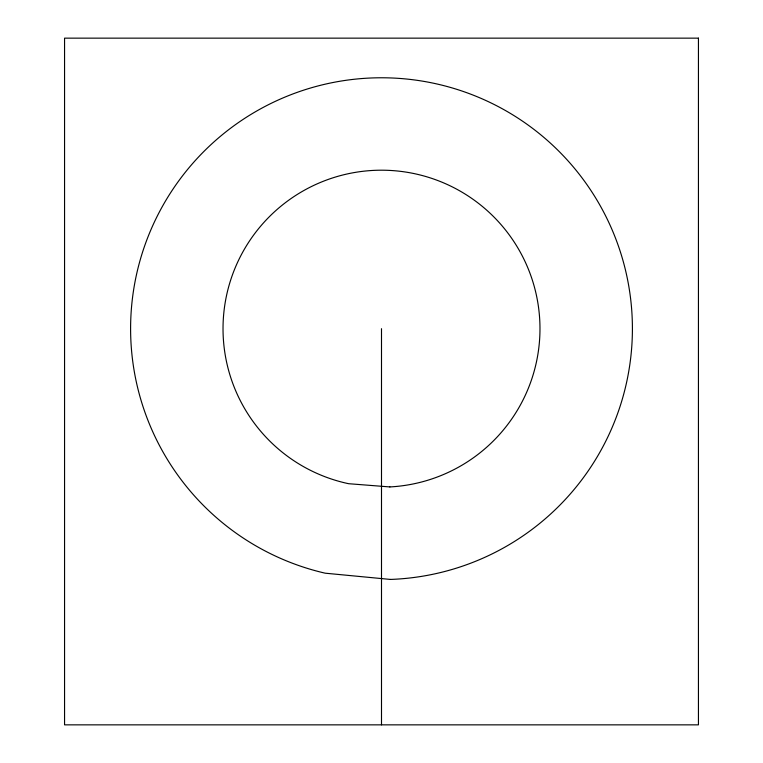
<?xml version="1.0" encoding="UTF-8"?>
<svg xmlns="http://www.w3.org/2000/svg" width="763" height="763" viewBox="0 0 763 763"><rect width="100%" height="100%" fill="white"/><g stroke="black" fill="none" stroke-linecap="round" stroke-linejoin="round"><path stroke-width="1.14" d="M381.5 328.681L381.5 724.85M698.441 38.15L64.559 38.15L64.559 724.85L698.441 724.85L698.441 38.15M389.883 486.928L348.643 483.704A158.466 158.466 0 0 1 254.88 233.383A158.466 158.466 0 0 1 521.377 254.193A158.466 158.466 0 0 1 389.883 486.928M390.437 579.432L325.229 573.194A250.913 250.913 0 0 1 183.673 174.346A250.913 250.913 0 0 1 604.983 214.613A250.913 250.913 0 0 1 390.437 579.432"/></g></svg>
